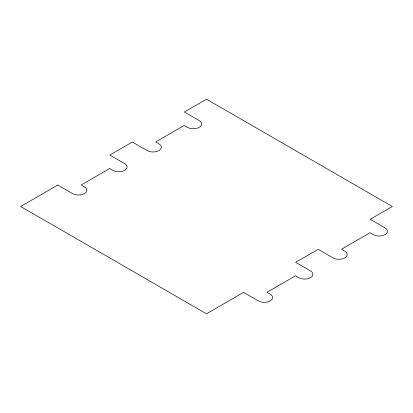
<?xml version="1.0" encoding="UTF-8"?>
<svg xmlns="http://www.w3.org/2000/svg" width="413" height="413" viewBox="0 0 413 413"><rect width="100%" height="100%" fill="white"/><g stroke="black" fill="none" stroke-linecap="round" stroke-linejoin="round"><path stroke-width="0.62" d="M57.774 185.07L20.65 206.5L206.5 313.797L243.624 292.368L258.492 300.953A8.306 4.796 0 0 0 270.443 300.829A8.306 4.796 0 0 0 269.844 293.942L266.963 292.28L295.491 275.812L298.759 277.701A8.306 4.796 0 0 0 310.71 277.577A8.306 4.796 0 0 0 310.117 270.696L295.641 262.338L318.175 249.323L333.043 257.908A8.306 4.796 0 0 0 344.994 257.784A8.306 4.796 0 0 0 344.396 250.903L341.515 249.24L370.043 232.772L373.316 234.656A8.306 4.796 0 0 0 385.267 234.538A8.306 4.796 0 0 0 384.668 227.651L370.193 219.293L392.35 206.5L206.5 99.203L184.343 111.995L198.818 120.353A8.306 4.796 0 0 1 199.417 127.235A8.306 4.796 0 0 1 187.476 127.354L184.193 125.469L155.665 141.938L158.546 143.6A8.306 4.796 0 0 1 159.144 150.487A8.306 4.796 0 0 1 147.204 150.6L132.325 142.026L109.791 155.035L124.267 163.393A8.306 4.796 0 0 1 124.86 170.28A8.306 4.796 0 0 1 112.925 170.393L109.641 168.514L81.113 184.983L83.994 186.645A8.306 4.796 0 0 1 84.593 193.532A8.306 4.796 0 0 1 72.652 193.645L57.774 185.07"/></g></svg>
